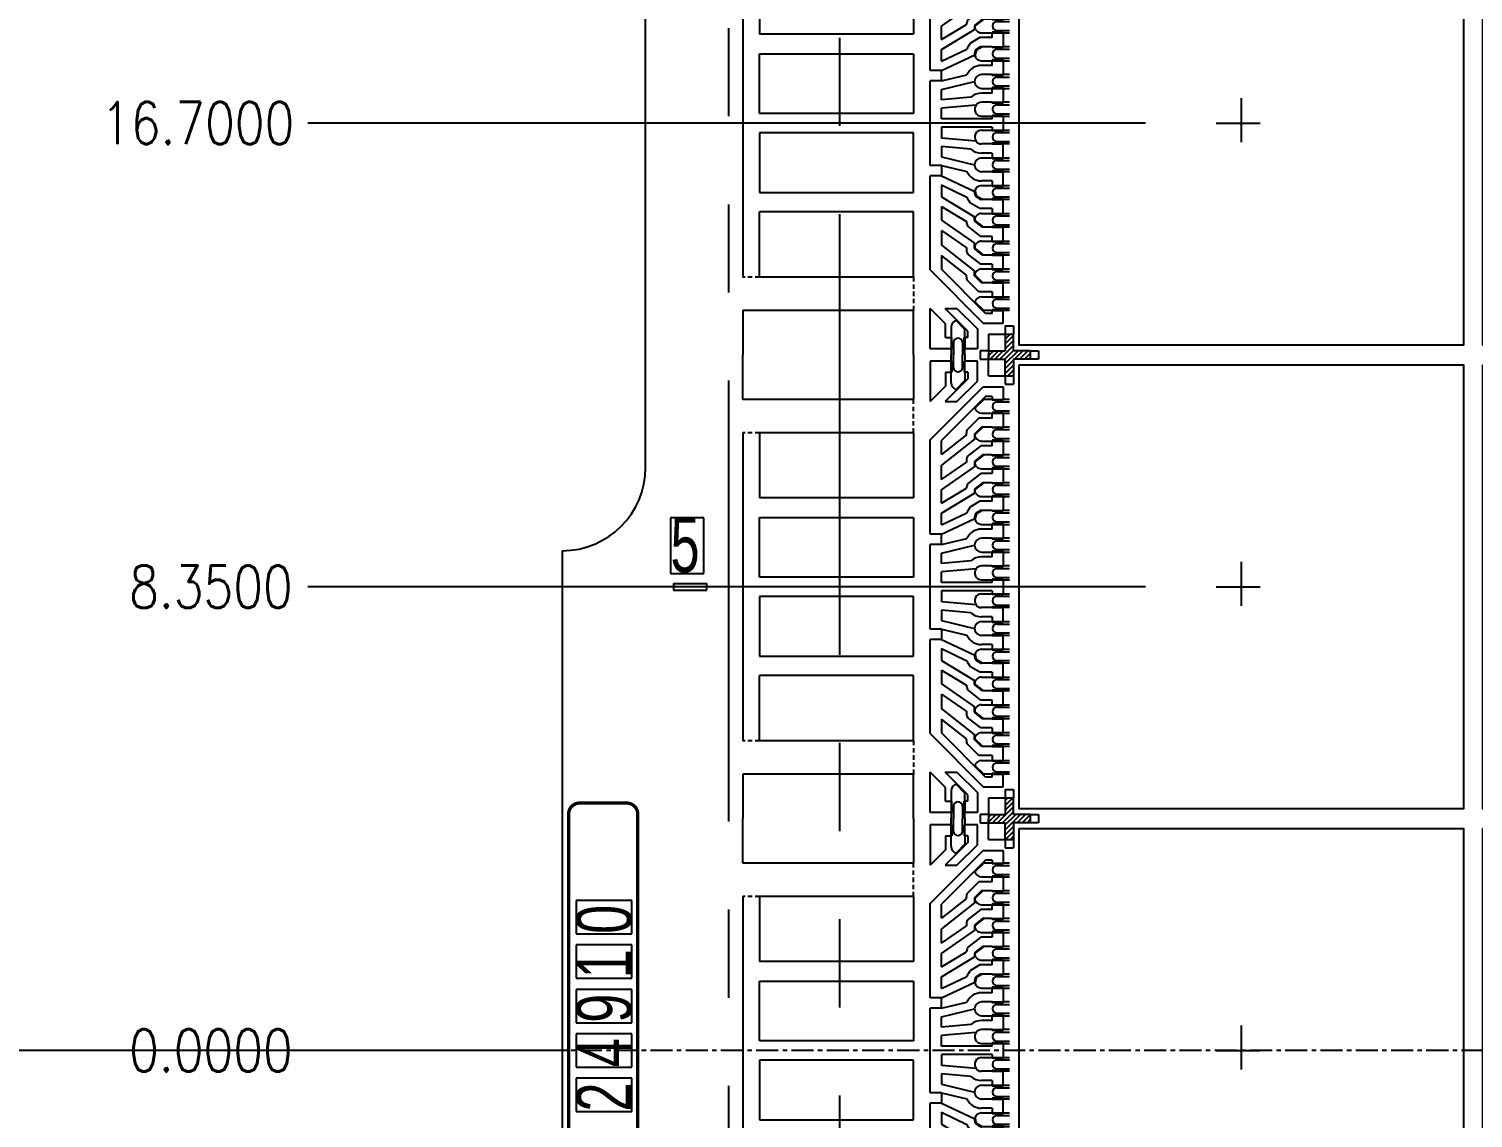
# Model space of a CAD drawing. Extents: x 98 to 785, y 88 to 514.
# Drawn here: x 125.8 to 177.8, y 344.8 to 384.1 of the extents above; entities that cross this region are included whole.
import ezdxf

# ---------------------------------------------------------------- set-up
doc = ezdxf.new("R2010")
doc.units = 0
doc.header["$LTSCALE"] = 12.7
doc.header["$MEASUREMENT"] = 0
doc.header["$PDMODE"] = 2
for name, pattern in [('CENTER', [2, 1.25, -0.25, 0.25, -0.25]), ('HIDDEN', [0.375, 0.25, -0.125]), ('PHANTOM', [2.5, 1.25, -0.25, 0.25, -0.25, 0.25, -0.25])]:
    doc.linetypes.add(name, pattern=pattern)
doc.layers.get('0').update_dxf_attribs({"linetype": 'CONTINUOUS'})
doc.layers.get('DEFPOINTS').update_dxf_attribs({"linetype": 'CONTINUOUS'})
for name, color, linetype in [('SH-01_CENTER', 2, 'CENTER'), ('SH-01_DIM', 4, 'CONTINUOUS'), ('SH-01_HATCH', 10, 'CONTINUOUS'), ('SH-01_HIDDEN', 6, 'HIDDEN'), ('SH-01_MISC', 5, 'CONTINUOUS'), ('SH-01_NOTES', 3, 'CONTINUOUS'), ('SH-01_OBJECT', 7, 'CONTINUOUS'), ('SH-01_PHANTOM', 1, 'PHANTOM')]:
    doc.layers.add(name, color=color, linetype=linetype)
doc.styles.get("Standard").update_dxf_attribs({"font": 'simplex.shx', "width": 0.82})
doc.dimstyles.get("Standard").update_dxf_attribs({"dimtxt": 0.18, "dimasz": 0.18, "dimexe": 0.18, "dimexo": 0.0625, "dimgap": 0.09, "dimtad": 0, "dimtih": 1, "dimtoh": 1, "dimdec": 4, "dimzin": 0, "dimdsep": 46, "dimtxsty": 'STANDARD', "dimcen": 0.09, "dimadec": 0, "dimazin": 0, "dimtfac": 1, "dimtdec": 4, "dimtofl": 0, "dimtmove": 0, "dimatfit": 3, "dimfxl": 1, "dimtolj": 1, "dimtzin": 0, "dimarcsym": 0})
doc.dimstyles.new('STANDARD$0', dxfattribs={"dimtxt": 0.18, "dimasz": 0.18, "dimexe": 0.18, "dimexo": 0.0625, "dimgap": 0.09, "dimtad": 0, "dimtih": 1, "dimtoh": 1, "dimdec": 4, "dimzin": 0, "dimdsep": 46, "dimtxsty": 'STANDARD', "dimcen": 0.09, "dimadec": 0, "dimazin": 0, "dimtfac": 1, "dimtdec": 4, "dimtofl": 0, "dimtmove": 0, "dimatfit": 3, "dimfxl": 1, "dimtolj": 1, "dimtzin": 0, "dimarcsym": 0})
pattern_1 = [(315, (5e-06, 16.69998), (0.08838835, 0.08838835), [])]
pattern_2 = [(135, (9.599992, -3e-06), (-0.01767767, -0.01767767), [])]

# ---------------------------------------------------------------- blocks, each defined once
blk = doc.blocks.new('_Open30')
at = {"color": 0, "lineweight": -2}
for p, q in [((-1, 0.268), (0, 0)), ((0, 0), (-1, -0.268)), ((0, 0), (-1, 0))]:
    blk.add_line(p, q, dxfattribs=at)
blk = doc.blocks.new('*D43')
at = {"layer": 'DEFPOINTS', "color": 0, "ltscale": 0.05, "transparency": 16777216}
for p in [(146.765, 442.264), (100.512, 347.264), (147.202, 347.264)]:
    blk.add_point(p, dxfattribs=at)
at = {"layer": 'SH-01_DIM', "ltscale": 0.05, "transparency": 16777216}
for p, q in [((144.225, 442.264), (97.972, 442.264)), ((100.512, 439.089), (100.512, 376.073)), ((100.512, 350.439), (100.512, 368.246)), ((144.662, 347.264), (97.972, 347.264))]:
    blk.add_line(p, q, dxfattribs=at)
at = {"layer": 'SH-01_DIM', "ltscale": 0.05, "transparency": 16777216, "xscale": 3.175000000000011, "yscale": 3.175000000000011, "zscale": 3.175000000000011}
for p, rotation in [((100.512, 442.264), 90), ((100.512, 347.264), 270)]:
    blk.add_blockref('_Open30', p, dxfattribs=dict(at, rotation=rotation))
at = {"layer": 'SH-01_DIM', "ltscale": 0.05, "transparency": 16777216, "insert": (100.512, 372.16), "char_height": 1.524, "attachment_point": 5, "rotation": 90}
blk.add_mtext('\\A1; 47.500', dxfattribs=at)
blk = doc.blocks.new('*D44')
at = {"layer": 'DEFPOINTS', "color": 0, "ltscale": 0.05, "transparency": 16777216}
for p in [(147.202, 347.264), (100.512, 252.264), (146.765, 252.264)]:
    blk.add_point(p, dxfattribs=at)
at = {"layer": 'SH-01_DIM', "ltscale": 0.05, "transparency": 16777216}
for p, q in [((144.662, 347.264), (97.972, 347.264)), ((100.512, 344.089), (100.512, 303.678)), ((100.512, 255.439), (100.512, 295.85)), ((144.225, 252.264), (97.972, 252.264))]:
    blk.add_line(p, q, dxfattribs=at)
at = {"layer": 'SH-01_DIM', "ltscale": 0.05, "transparency": 16777216, "xscale": 3.175000000000011, "yscale": 3.175000000000011, "zscale": 3.175000000000011}
for p, rotation in [((100.512, 347.264), 90), ((100.512, 252.264), 270)]:
    blk.add_blockref('_Open30', p, dxfattribs=dict(at, rotation=rotation))
at = {"layer": 'SH-01_DIM', "ltscale": 0.05, "transparency": 16777216, "insert": (100.512, 299.764), "char_height": 1.524, "attachment_point": 5, "rotation": 90}
blk.add_mtext('\\A1; 47.500', dxfattribs=at)
blk = doc.blocks.new('*D20')
at = {"layer": 'DEFPOINTS', "color": 0, "ltscale": 0.05, "transparency": 16777216}
for p in [(147.202, 347.264), (109.476, 329.264), (145.033, 329.264)]:
    blk.add_point(p, dxfattribs=at)
at = {"layer": 'SH-01_DIM', "ltscale": 0.05, "transparency": 16777216}
for p, q in [((144.662, 347.264), (106.936, 347.264)), ((109.476, 344.089), (109.476, 332.439)), ((142.493, 329.264), (106.936, 329.264)), ((109.476, 329.264), (109.476, 326.089))]:
    blk.add_line(p, q, dxfattribs=at)
at = {"layer": 'SH-01_DIM', "ltscale": 0.05, "transparency": 16777216, "xscale": 3.175000000000011, "yscale": 3.175000000000011, "zscale": 3.175000000000011}
for p, rotation in [((109.476, 347.264), 90), ((109.476, 329.264), 270)]:
    blk.add_blockref('_Open30', p, dxfattribs=dict(at, rotation=rotation))
at = {"layer": 'SH-01_DIM', "ltscale": 0.05, "transparency": 16777216, "insert": (109.476, 322.263), "char_height": 1.524, "attachment_point": 5, "rotation": 90}
blk.add_mtext('\\A1; 9.000', dxfattribs=at)
blk = doc.blocks.new('*D9')
at = {"layer": 'DEFPOINTS', "color": 0, "ltscale": 0.05, "transparency": 16777216}
for p in [(135.865, 347.264), (145.033, 347.264), (445.033, 347.264)]:
    blk.add_point(p, dxfattribs=at)
at = {"layer": 'SH-01_DIM', "ltscale": 0.05, "transparency": 16777216}
blk.add_line((142.493, 347.264), (135.865, 347.264), dxfattribs=at)
at = {"layer": 'SH-01_DIM', "ltscale": 0.05, "transparency": 16777216, "insert": (131.951, 347.264), "char_height": 1.524, "attachment_point": 5}
blk.add_mtext('\\A1; 0.0000', dxfattribs=at)
blk = doc.blocks.new('*D10')
at = {"layer": 'DEFPOINTS', "color": 0, "ltscale": 0.05, "transparency": 16777216}
for p in [(149.533, 453.199), (149.533, 440.584), (445.033, 347.264)]:
    blk.add_point(p, dxfattribs=at)
at = {"layer": 'SH-01_DIM', "ltscale": 0.05, "transparency": 16777216}
blk.add_line((149.533, 443.124), (149.533, 453.199), dxfattribs=at)
at = {"layer": 'SH-01_DIM', "ltscale": 0.05, "transparency": 16777216, "insert": (149.533, 458.184), "char_height": 1.524, "attachment_point": 5, "rotation": 90}
blk.add_mtext('\\A1; 147.7500', dxfattribs=at)
blk = doc.blocks.new('*D11')
at = {"layer": 'DEFPOINTS', "color": 0, "ltscale": 0.05, "transparency": 16777216}
for p in [(139.538, 457.57), (145.033, 441.264), (445.033, 347.264)]:
    blk.add_point(p, dxfattribs=at)
at = {"layer": 'SH-01_DIM', "ltscale": 0.05, "transparency": 16777216}
for p, q in [((139.538, 451.22), (139.538, 457.57)), ((145.033, 447.614), (139.538, 451.22)), ((145.033, 443.804), (145.033, 447.614))]:
    blk.add_line(p, q, dxfattribs=at)
at = {"layer": 'SH-01_DIM', "ltscale": 0.05, "transparency": 16777216, "insert": (139.538, 466.514), "char_height": 1.524, "attachment_point": 5, "rotation": 90}
blk.add_mtext('\\A1; 150.000±0.0762', dxfattribs=at)
blk = doc.blocks.new('A$C548803C5')
at = {"layer": 'SH-01_CENTER', "ltscale": 0.05}
for p, q in [((1, 1.451), (1, 0.549)), ((0.549, 1), (1.451, 1))]:
    blk.add_line(p, q, dxfattribs=at)
at = {"layer": 'SH-01_MISC', "ltscale": 0.05}
blk.add_lwpolyline([(-3, 5), (5, 5), (5, -3), (-3, -3)], close=True, dxfattribs=at)
blk = doc.blocks.new('A$C237C250E')
at = {"layer": 'SH-01_HATCH', "ltscale": 0.05}
h = blk.add_hatch(dxfattribs=at)
h.set_pattern_fill('ANSI31', color=10, angle=-90)
h.set_pattern_definition(pattern_1)
h.paths.add_polyline_path([(7.97, 16.475), (8, 16.475), (8, 16.075), (7.97, 16.075)])
h.paths.add_polyline_path([(7.5, 16.475), (7.53, 16.475), (7.53, 16.075), (7.5, 16.075)])
at = {"layer": 'SH-01_HATCH'}
h = blk.add_hatch(dxfattribs=at)
h.set_pattern_fill('ANSI31', color=256, scale=0.2, angle=-270)
h.paths.add_polyline_path([(7.716, 1.248, 0.035842), (7.681, 1.24), (8, 0.921), (8, 0.964)])
h.paths.add_polyline_path([(8, 15.736), (8, 15.779), (7.681, 15.46, 0.035842), (7.716, 15.452)])
h.paths.add_polyline_path([(8.429, 1.85), (8.386, 1.85), (8.636, 1.6), (8.679, 1.6)])
h.paths.add_polyline_path([(8.36, 1.919, 0.035842), (8.352, 1.884), (8.386, 1.85), (8.429, 1.85)])
h = blk.add_hatch(dxfattribs=at)
h.set_pattern_fill('ANSI31', color=256, scale=0.2, angle=-270)
h.set_pattern_definition(pattern_2)
h.paths.add_polyline_path([(8.429, 14.85), (8.386, 14.85), (8.636, 15.1), (8.679, 15.1)])
h.paths.add_polyline_path([(8.36, 14.781, -0.035842), (8.352, 14.816), (8.386, 14.85), (8.429, 14.85)])
at = {"layer": 'SH-01_HATCH', "ltscale": 0.05}
h = blk.add_hatch(dxfattribs=at)
h.set_pattern_fill('ANSI31', color=10, angle=-90)
h.set_pattern_definition([(315, (-7.09997, 16.7), (0.08838835, 0.08838835), [])])
h.paths.add_polyline_path([(9.375, 15.07), (9.375, 15.1), (8.975, 15.1), (8.975, 15.07)])
h.paths.add_polyline_path([(9.375, 14.6), (9.375, 14.63), (8.975, 14.63), (8.975, 14.6)])
h.paths.add_polyline_path([(9.375, 14.07), (9.375, 14.1), (8.975, 14.1), (8.975, 14.07)])
h.paths.add_polyline_path([(9.375, 13.6), (9.375, 13.63), (8.975, 13.63), (8.975, 13.6)])
h.paths.add_polyline_path([(9.375, 13.07), (9.375, 13.1), (8.975, 13.1), (8.975, 13.07)])
h.paths.add_polyline_path([(9.375, 12.6), (9.375, 12.63), (8.975, 12.63), (8.975, 12.6)])
h.paths.add_polyline_path([(9.375, 12.07), (9.375, 12.1), (8.975, 12.1), (8.975, 12.07)])
h.paths.add_polyline_path([(9.375, 11.6), (9.375, 11.63), (8.975, 11.63), (8.975, 11.6)])
h.paths.add_polyline_path([(9.375, 11.07), (9.375, 11.1), (8.975, 11.1), (8.975, 11.07)])
h.paths.add_polyline_path([(9.375, 10.6), (9.375, 10.63), (8.975, 10.63), (8.975, 10.6)])
h.paths.add_polyline_path([(9.375, 10.07), (9.375, 10.1), (8.975, 10.1), (8.975, 10.07)])
h.paths.add_polyline_path([(9.375, 9.6), (9.375, 9.63), (8.975, 9.63), (8.975, 9.6)])
h.paths.add_polyline_path([(9.375, 9.07), (9.375, 9.1), (8.975, 9.1), (8.975, 9.07)])
h.paths.add_polyline_path([(9.375, 8.6), (9.375, 8.63), (8.975, 8.63), (8.975, 8.6)])
at = {"layer": 'SH-01_HATCH'}
h = blk.add_hatch(dxfattribs=at)
h.set_pattern_fill('ANSI31', color=256, scale=0.2, angle=-270)
h.set_pattern_definition(pattern_2)
h.paths.add_polyline_path([(8.391, 13.85), (8.35, 13.85), (8.35, 13.85, -0.001908), (8.35, 13.852), (8.598, 14.1, -0.001945), (8.6, 14.1), (8.641, 14.1)])
h.paths.add_polyline_path([(8.353, 13.812, -0.037159), (8.35, 13.849), (8.35, 13.85), (8.391, 13.85)])
h = blk.add_hatch(dxfattribs=at)
h.set_pattern_fill('ANSI31', color=256, scale=0.2, angle=-270)
h.set_pattern_definition(pattern_2)
h.paths.add_polyline_path([(8.35, 12.839, -0.009923), (8.35, 12.849), (8.35, 12.85, -0.004533), (8.35, 12.855, -0.024064), (8.352, 12.879), (8.635, 13.1), (8.684, 13.1)])
h = blk.add_hatch(dxfattribs=at)
h.set_pattern_fill('ANSI31', color=256, scale=0.2, angle=-270)
h.set_pattern_definition(pattern_2)
h.paths.add_polyline_path([(8.35, 11.839, -0.009923), (8.35, 11.849), (8.35, 11.85, -0.004533), (8.35, 11.855, -0.024064), (8.352, 11.879), (8.635, 12.1), (8.684, 12.1)])
h = blk.add_hatch(dxfattribs=at)
h.set_pattern_fill('ANSI31', color=256, scale=0.2, angle=-270)
h.set_pattern_definition(pattern_2)
h.paths.add_polyline_path([(8.565, 11.097, -0.035366), (8.6, 11.1), (8.627, 11.1), (8.419, 10.975, 0.182331), (8.381, 10.825), (8.353, 10.811, -0.199652), (8.399, 10.998)])
h = blk.add_hatch(dxfattribs=at)
h.set_pattern_fill('ANSI31', color=256, scale=0.2, angle=-270)
h.set_pattern_definition(pattern_2)
h.paths.add_polyline_path([(8.565, 5.603, 0.035366), (8.6, 5.6), (8.627, 5.6), (8.419, 5.725, -0.182331), (8.381, 5.875), (8.353, 5.889, 0.199652), (8.399, 5.702)])
h = blk.add_hatch(dxfattribs=at)
h.set_pattern_fill('ANSI31', color=256, scale=0.2, angle=-270)
h.set_pattern_definition(pattern_2)
h.paths.add_polyline_path([(8.35, 4.861, 0.009923), (8.35, 4.851), (8.35, 4.85, 0.004533), (8.35, 4.845, 0.024064), (8.352, 4.821), (8.635, 4.6), (8.684, 4.6)])
h = blk.add_hatch(dxfattribs=at)
h.set_pattern_fill('ANSI31', color=256, scale=0.2, angle=-270)
h.set_pattern_definition(pattern_2)
h.paths.add_polyline_path([(8.35, 3.861, 0.009923), (8.35, 3.851), (8.35, 3.85, 0.004533), (8.35, 3.845, 0.024064), (8.352, 3.821), (8.635, 3.6), (8.684, 3.6)])
h = blk.add_hatch(dxfattribs=at)
h.set_pattern_fill('ANSI31', color=256, scale=0.2, angle=-270)
h.set_pattern_definition(pattern_2)
h.paths.add_polyline_path([(8.391, 2.85), (8.35, 2.85), (8.35, 2.85, 0.001908), (8.35, 2.848), (8.598, 2.6, 0.001945), (8.6, 2.6), (8.641, 2.6)])
h.paths.add_polyline_path([(8.353, 2.888, 0.037159), (8.35, 2.851), (8.35, 2.85), (8.391, 2.85)])
at = {"layer": 'SH-01_HATCH', "ltscale": 0.05}
h = blk.add_hatch(dxfattribs=at)
h.set_pattern_fill('ANSI31', color=10, angle=-90)
h.set_pattern_definition(pattern_1)
h.paths.add_polyline_path([(7.97, 0.225), (8, 0.225), (8, 0.625), (7.97, 0.625)])
h.paths.add_polyline_path([(7.5, 0.225), (7.53, 0.225), (7.53, 0.625), (7.5, 0.625)])
at = {"layer": 'SH-01_HIDDEN', "linetype": 'Continuous', "ltscale": 1.25}
for p, q in [((7.5, 16.475), (7.5, 16.7)), ((8, 16.7), (8, 16.475)), ((7.5, 15.7), (7.5, 16.075)), ((8, 16.075), (8, 15.736)), ((8.975, 15.1), (8.636, 15.1)), ((9.6, 15.1), (9.375, 15.1)), ((8.6, 14.6), (8.975, 14.6)), ((9.375, 14.6), (9.6, 14.6)), ((9.6, 14.1), (9.375, 14.1)), ((8.6, 13.6), (8.975, 13.6)), ((9.375, 13.6), (9.6, 13.6)), ((9.6, 13.1), (9.375, 13.1)), ((8.6, 12.6), (8.975, 12.6)), ((9.375, 12.6), (9.6, 12.6)), ((9.6, 12.1), (9.375, 12.1)), ((8.6, 11.6), (8.975, 11.6)), ((9.375, 11.6), (9.6, 11.6)), ((9.6, 11.1), (9.375, 11.1)), ((8.6, 10.6), (8.975, 10.6)), ((9.375, 10.6), (9.6, 10.6)), ((9.6, 10.1), (9.375, 10.1)), ((8.6, 9.6), (8.975, 9.6)), ((9.375, 9.6), (9.6, 9.6)), ((9.6, 9.1), (9.375, 9.1)), ((8.6, 8.6), (8.975, 8.6)), ((9.375, 8.6), (9.6, 8.6)), ((8.6, 8.1), (8.975, 8.1)), ((9.375, 8.1), (9.6, 8.1)), ((9.6, 7.6), (9.375, 7.6)), ((8.6, 7.1), (8.975, 7.1)), ((9.375, 7.1), (9.6, 7.1)), ((9.6, 6.6), (9.375, 6.6)), ((8.6, 6.1), (8.975, 6.1)), ((9.375, 6.1), (9.6, 6.1)), ((9.6, 5.6), (9.375, 5.6)), ((8.6, 5.1), (8.975, 5.1)), ((9.375, 5.1), (9.6, 5.1)), ((9.6, 4.6), (9.375, 4.6)), ((8.6, 4.1), (8.975, 4.1)), ((9.375, 4.1), (9.6, 4.1)), ((9.6, 3.6), (9.375, 3.6)), ((8.6, 3.1), (8.975, 3.1)), ((9.375, 3.1), (9.6, 3.1)), ((8.6, 2.1), (8.975, 2.1)), ((9.6, 2.6), (9.375, 2.6)), ((9.375, 2.1), (9.6, 2.1)), ((8.975, 1.6), (8.636, 1.6)), ((9.6, 1.6), (9.375, 1.6)), ((7.5, 1), (7.5, 0.625)), ((8, 0.625), (8, 0.964)), ((7.5, 0.225), (7.5, 0)), ((8, 0), (8, 0.225))]:
    blk.add_line(p, q, dxfattribs=at)
at = {"layer": 'SH-01_HIDDEN', "linetype": 'Continuous', "ltscale": 0.05}
for p, q in [((7.59, 16.25), (7.59, 16.7)), ((7.91, 16.25), (7.91, 16.7)), ((9.15, 15.01), (9.6, 15.01)), ((9.15, 14.69), (9.6, 14.69)), ((9.15, 14.01), (9.6, 14.01)), ((9.15, 13.69), (9.6, 13.69)), ((9.15, 13.01), (9.6, 13.01)), ((9.15, 12.69), (9.6, 12.69)), ((9.15, 12.01), (9.6, 12.01)), ((9.15, 11.69), (9.6, 11.69)), ((9.15, 11.01), (9.6, 11.01)), ((9.15, 10.69), (9.6, 10.69)), ((9.15, 10.01), (9.6, 10.01)), ((9.15, 9.69), (9.6, 9.69)), ((9.15, 9.01), (9.6, 9.01)), ((9.15, 8.69), (9.6, 8.69)), ((9.15, 8.01), (9.6, 8.01)), ((9.15, 7.69), (9.6, 7.69)), ((9.15, 7.01), (9.6, 7.01)), ((9.15, 6.69), (9.6, 6.69)), ((9.15, 6.01), (9.6, 6.01)), ((9.15, 5.69), (9.6, 5.69)), ((9.15, 5.01), (9.6, 5.01)), ((9.15, 4.69), (9.6, 4.69)), ((9.15, 4.01), (9.6, 4.01)), ((9.15, 3.69), (9.6, 3.69)), ((9.15, 3.01), (9.6, 3.01)), ((9.15, 2.69), (9.6, 2.69)), ((9.15, 2.01), (9.6, 2.01)), ((9.15, 1.69), (9.6, 1.69)), ((7.59, 0.45), (7.59, 0)), ((7.91, 0.45), (7.91, 0))]:
    blk.add_line(p, q, dxfattribs=at)
at = {"layer": 'SH-01_HIDDEN', "ltscale": 0.05}
for p, q in [((6.15, 13.9), (6.15, 15.1)), ((0.6, 13.9), (0, 13.9)), ((0.6, 2.8), (0, 2.8)), ((6.15, 2.8), (6.15, 1.6))]:
    blk.add_line(p, q, dxfattribs=at)
at = {"layer": 'SH-01_HIDDEN', "linetype": 'Continuous'}
blk.add_line((0, 13.9), (0, 2.8), dxfattribs=at)
at = {"layer": 'SH-01_HIDDEN', "linetype": 'Continuous', "ltscale": 0.05}
for centre, start, end in [((7.75, 16.25), 180, 0), ((9.15, 14.85), 90, 270), ((9.15, 13.85), 90, 270), ((9.15, 12.85), 90, 270), ((9.15, 11.85), 90, 270), ((9.15, 10.85), 90, 270), ((9.15, 9.85), 90, 270), ((9.15, 8.85), 90, 270), ((9.15, 7.85), 90, 270), ((9.15, 6.85), 90, 270), ((9.15, 5.85), 90, 270), ((9.15, 4.85), 90, 270), ((9.15, 3.85), 90, 270), ((9.15, 2.85), 90, 270), ((9.15, 1.85), 90, 270), ((7.75, 0.45), 0, 180)]:
    blk.add_arc(centre, 0.16, start, end, dxfattribs=at)
at = {"layer": 'SH-01_HIDDEN', "linetype": 'Continuous', "ltscale": 1.25}
for centre, start, end in [((7.75, 15.7), 180, 262.1683), ((8.6, 14.85), 187.8317, 270), ((8.6, 13.85), 180.147, 270), ((8.6, 12.85), 173.4266, 270), ((8.6, 11.85), 173.4266, 270), ((8.6, 10.85), 188.8656, 270), ((8.6, 9.85), 180.0131, 270), ((8.6, 8.85), 143.3261, 270), ((8.6, 7.85), 90, 216.6739), ((8.6, 6.85), 90, 179.9869), ((8.6, 5.85), 90, 171.1344), ((8.6, 4.85), 90, 186.5734), ((8.6, 3.85), 90, 186.5734), ((8.6, 2.85), 90, 179.853), ((8.6, 1.85), 90, 172.1683), ((7.75, 1), 97.8317, 180)]:
    blk.add_arc(centre, 0.25, start, end, dxfattribs=at)
at = {"layer": 'SH-01_OBJECT'}
for p, q in [((0, 15.1), (0, 16.7)), ((7.3, 16.075), (7.3, 15.574)), ((8.105, 16.075), (8.105, 15.841)), ((8.975, 15.205), (8.741, 15.205)), ((8.975, 14.43), (8.504, 14.43)), ((6.15, 13.9), (0.6, 13.9)), ((8.051, 13.821), (7.15, 13.117)), ((8.35, 13.671), (7.15, 12.733)), ((7.15, 13.117), (7.15, 13.614)), ((8.35, 13.85), (8.35, 13.671)), ((8.57, 13.43), (8.089, 13.054)), ((8.684, 13.1), (8.35, 12.839)), ((8.975, 13.43), (8.57, 13.43)), ((7.15, 12.212), (8.05, 12.833)), ((7.15, 12.212), (7.15, 12.733)), ((7.15, 11.847), (8.35, 12.675)), ((8.35, 12.85), (8.35, 12.675)), ((8.975, 12.6), (8.975, 12.43)), ((8.57, 12.43), (8.089, 12.054)), ((8.684, 12.1), (8.35, 11.839)), ((8.975, 12.43), (8.57, 12.43)), ((6.15, 11.55), (0.6, 11.55)), ((7.15, 11.358), (8.052, 11.898)), ((7.15, 11.358), (7.15, 11.847)), ((7.15, 11.008), (8.35, 11.726)), ((8.35, 11.85), (8.35, 11.726)), ((7.15, 10.577), (8.074, 11.012)), ((7.15, 10.577), (7.15, 11.008)), ((8.536, 11.43), (8.199, 11.228)), ((8.565, 11.097), (8.399, 10.998)), ((8.627, 11.1), (8.419, 10.975)), ((8.975, 11.43), (8.536, 11.43)), ((0.6, 8.7), (0.6, 10.85)), ((0.6, 10.85), (6.15, 10.85)), ((7.15, 10.246), (8.353, 10.811)), ((8.381, 10.825), (8.353, 10.811)), ((7.15, 9.876), (7.15, 10.246)), ((7.15, 9.876), (8.073, 10.093)), ((7.15, 9.567), (8.35, 9.85)), ((7.15, 9.191), (7.15, 9.567)), ((8.216, 9.284), (7.15, 9.191)), ((8.4, 8.999), (7.15, 8.89)), ((7.15, 8.5), (7.15, 8.89)), ((6.15, 8.7), (0.6, 8.7)), ((8.975, 8.5), (7.15, 8.5)), ((6.15, 8), (0.6, 8)), ((0.6, 8), (0.6, 5.85)), ((8.975, 8.2), (7.15, 8.2)), ((7.15, 8.2), (7.15, 7.81)), ((8.4, 7.701), (7.15, 7.81)), ((8.216, 7.416), (7.15, 7.509)), ((7.15, 7.509), (7.15, 7.133)), ((7.15, 7.133), (8.35, 6.85)), ((7.15, 6.824), (8.073, 6.607)), ((7.15, 6.824), (7.15, 6.454)), ((7.15, 6.454), (8.353, 5.889)), ((0.6, 5.85), (6.15, 5.85)), ((7.15, 6.123), (8.074, 5.688)), ((7.15, 6.123), (7.15, 5.692)), ((8.381, 5.875), (8.353, 5.889)), ((8.627, 5.6), (8.419, 5.725)), ((7.15, 5.692), (8.35, 4.974)), ((7.15, 5.342), (8.052, 4.802)), ((7.15, 5.342), (7.15, 4.853)), ((8.536, 5.27), (8.199, 5.472)), ((8.565, 5.603), (8.399, 5.702)), ((8.975, 5.27), (8.536, 5.27)), ((6.15, 5.15), (0.6, 5.15)), ((7.15, 4.853), (8.35, 4.025)), ((8.35, 4.85), (8.35, 4.974)), ((8.684, 4.6), (8.35, 4.861)), ((7.15, 4.488), (8.05, 3.867)), ((7.15, 4.488), (7.15, 3.967)), ((8.57, 4.27), (8.089, 4.646)), ((8.975, 4.27), (8.57, 4.27)), ((8.975, 4.1), (8.975, 4.27)), ((8.35, 3.029), (7.15, 3.967)), ((8.57, 3.27), (8.089, 3.646)), ((8.35, 3.85), (8.35, 4.025)), ((8.684, 3.6), (8.35, 3.861)), ((8.051, 2.879), (7.15, 3.583)), ((7.15, 3.583), (7.15, 3.086)), ((8.975, 3.27), (8.57, 3.27)), ((6.15, 2.8), (0.6, 2.8)), ((8.35, 2.85), (8.35, 3.029)), ((8.975, 2.27), (8.504, 2.27)), ((0, 1.6), (0, 0)), ((7.3, 0.625), (7.3, 1.126)), ((8.975, 1.495), (8.741, 1.495)), ((8.105, 0.625), (8.105, 0.859))]:
    blk.add_line(p, q, dxfattribs=at)
at = {"layer": 'SH-01_OBJECT', "ltscale": 0.05}
for p, q in [((6.15, 16.7), (6.15, 15.1)), ((7.5, 16.475), (6.75, 16.475)), ((6.75, 16.475), (6.75, 15.024)), ((6.15, 15.1), (0, 15.1)), ((7.287, 15.024), (7.712, 15.024)), ((9.375, 14.6), (9.375, 14.1)), ((0.6, 13.9), (0.6, 11.55)), ((6.15, 13.9), (6.15, 11.55)), ((9.375, 13.6), (9.375, 13.1)), ((9.375, 12.6), (9.375, 12.1)), ((9.375, 11.6), (9.375, 11.1)), ((6.15, 10.85), (6.15, 8.7)), ((9.375, 10.6), (9.375, 10.1)), ((7.15, 10.246), (6.75, 10.246)), ((7.15, 9.876), (6.75, 9.876)), ((9.375, 9.6), (9.375, 9.1)), ((9.375, 8.6), (9.375, 8.1)), ((6.15, 5.85), (6.15, 8)), ((9.375, 7.1), (9.375, 7.6)), ((7.15, 6.824), (6.75, 6.824)), ((7.15, 6.454), (6.75, 6.454)), ((9.375, 6.1), (9.375, 6.6)), ((9.375, 5.1), (9.375, 5.6)), ((0.6, 2.8), (0.6, 5.15)), ((6.15, 2.8), (6.15, 5.15)), ((9.375, 4.1), (9.375, 4.6)), ((9.375, 3.1), (9.375, 3.6)), ((9.375, 2.1), (9.375, 2.6)), ((6.15, 1.6), (0, 1.6)), ((6.15, 0), (6.15, 1.6)), ((6.75, 0.225), (6.75, 1.676)), ((7.287, 1.676), (7.712, 1.676)), ((7.5, 0.225), (6.75, 0.225))]:
    blk.add_line(p, q, dxfattribs=at)
at = {"layer": 'SH-01_OBJECT', "linetype": 'Continuous'}
for p, q in [((8.85, 15.95), (8.85, 16.7)), ((7.5, 16.075), (7.5, 16.475)), ((7.53, 16.475), (7.53, 16.075)), ((7.97, 16.475), (7.97, 16.075)), ((8, 16.075), (8, 16.475)), ((8.45, 16.475), (8, 16.475)), ((8.45, 15.762), (8.45, 16.475)), ((8.105, 15.841), (7.287, 15.024)), ((7.3, 16.075), (7.5, 16.075)), ((8, 15.779), (7.681, 15.46)), ((7.712, 15.024), (8.45, 15.762)), ((8.105, 16.075), (8, 16.075)), ((8.85, 15.95), (9.6, 15.95)), ((7.3, 15.574), (6.75, 15.024)), ((6.75, 13.638), (8.662, 15.55)), ((8.741, 15.205), (7.15, 13.614)), ((8.679, 15.1), (8.36, 14.781)), ((8.662, 15.55), (9.375, 15.55)), ((8.975, 15.205), (8.975, 15.1)), ((8.975, 15.1), (9.375, 15.1)), ((9.375, 15.55), (9.375, 15.1)), ((9.375, 15.07), (8.975, 15.07)), ((9.375, 14.63), (8.975, 14.63)), ((8.975, 14.43), (8.975, 14.6)), ((8.975, 14.6), (9.375, 14.6)), ((8.504, 14.43), (8.069, 13.996)), ((8.975, 14.1), (9.375, 14.1)), ((9.375, 14.07), (8.975, 14.07)), ((6.75, 10.246), (6.75, 13.638)), ((9.375, 13.63), (8.975, 13.63)), ((8.975, 13.43), (8.975, 13.6)), ((8.975, 13.6), (9.375, 13.6)), ((8.975, 13.1), (9.375, 13.1)), ((9.375, 13.07), (8.975, 13.07)), ((9.375, 12.63), (8.975, 12.63)), ((8.975, 12.6), (9.375, 12.6)), ((8.975, 12.1), (9.375, 12.1)), ((9.375, 12.07), (8.975, 12.07)), ((9.375, 11.63), (8.975, 11.63)), ((8.975, 11.43), (8.975, 11.6)), ((8.975, 11.6), (9.375, 11.6)), ((8.975, 11.1), (9.375, 11.1)), ((9.375, 11.07), (8.975, 11.07)), ((9.375, 10.63), (8.975, 10.63)), ((8.975, 10.43), (8.975, 10.6)), ((8.975, 10.6), (9.375, 10.6)), ((8.975, 10.1), (9.375, 10.1)), ((9.375, 10.07), (8.975, 10.07)), ((6.75, 6.824), (6.75, 9.876)), ((9.375, 9.63), (8.975, 9.63)), ((8.975, 9.43), (8.975, 9.6)), ((8.975, 9.6), (9.375, 9.6)), ((8.975, 9.1), (9.375, 9.1)), ((9.375, 9.07), (8.975, 9.07)), ((9.375, 8.63), (8.975, 8.63)), ((8.975, 8.5), (8.975, 8.6)), ((8.975, 8.6), (9.375, 8.6)), ((8.975, 8.2), (8.975, 8.1)), ((8.975, 8.1), (9.375, 8.1)), ((9.375, 8.07), (8.975, 8.07)), ((9.375, 7.63), (8.975, 7.63)), ((8.975, 7.6), (9.375, 7.6)), ((8.975, 7.27), (8.975, 7.1)), ((8.975, 7.1), (9.375, 7.1)), ((9.375, 7.07), (8.975, 7.07)), ((6.75, 3.062), (6.75, 6.454)), ((9.375, 6.63), (8.975, 6.63)), ((8.975, 6.6), (9.375, 6.6)), ((8.975, 6.27), (8.975, 6.1)), ((8.975, 6.1), (9.375, 6.1)), ((9.375, 6.07), (8.975, 6.07)), ((9.375, 5.63), (8.975, 5.63)), ((8.975, 5.6), (9.375, 5.6)), ((8.975, 5.27), (8.975, 5.1)), ((8.975, 5.1), (9.375, 5.1)), ((9.375, 5.07), (8.975, 5.07)), ((9.375, 4.63), (8.975, 4.63)), ((8.975, 4.6), (9.375, 4.6)), ((8.975, 4.1), (9.375, 4.1)), ((9.375, 4.07), (8.975, 4.07)), ((9.375, 3.63), (8.975, 3.63)), ((8.975, 3.6), (9.375, 3.6)), ((8.975, 3.27), (8.975, 3.1)), ((6.75, 3.062), (8.662, 1.15)), ((8.741, 1.495), (7.15, 3.086)), ((8.504, 2.27), (8.069, 2.704)), ((8.975, 3.1), (9.375, 3.1)), ((9.375, 3.07), (8.975, 3.07)), ((9.375, 2.63), (8.975, 2.63)), ((8.975, 2.6), (9.375, 2.6)), ((8.975, 2.27), (8.975, 2.1)), ((8.975, 2.1), (9.375, 2.1)), ((7.3, 1.126), (6.75, 1.676)), ((8.105, 0.859), (7.287, 1.676)), ((7.712, 1.676), (8.45, 0.938)), ((8.679, 1.6), (8.36, 1.919)), ((9.375, 2.07), (8.975, 2.07)), ((9.375, 1.63), (8.975, 1.63)), ((8.975, 1.495), (8.975, 1.6)), ((8.975, 1.6), (9.375, 1.6)), ((9.375, 1.15), (9.375, 1.6)), ((8, 0.921), (7.681, 1.24)), ((8.662, 1.15), (9.375, 1.15)), ((7.3, 0.625), (7.5, 0.625)), ((7.5, 0.625), (7.5, 0.225)), ((7.53, 0.225), (7.53, 0.625)), ((7.97, 0.225), (7.97, 0.625)), ((8.105, 0.625), (8, 0.625)), ((8, 0.625), (8, 0.225)), ((8.45, 0.938), (8.45, 0.225)), ((8.85, 0.75), (9.6, 0.75)), ((8.85, 0.75), (8.85, 0)), ((8.45, 0.225), (8, 0.225))]:
    blk.add_line(p, q, dxfattribs=at)
at = {"layer": 'SH-01_OBJECT', "linetype": 'Continuous', "ltscale": 0.05}
for p, q in [((7.53, 16.475), (7.5, 16.475)), ((7.97, 16.475), (8, 16.475)), ((7.53, 16.075), (7.5, 16.075)), ((7.97, 16.075), (8, 16.075)), ((8.975, 15.07), (8.975, 15.1)), ((9.375, 15.07), (9.375, 15.1)), ((8.975, 14.63), (8.975, 14.6)), ((9.375, 14.63), (9.375, 14.6)), ((8.975, 14.07), (8.975, 14.1)), ((9.375, 14.07), (9.375, 14.1)), ((8.975, 13.63), (8.975, 13.6)), ((9.375, 13.63), (9.375, 13.6)), ((8.975, 13.07), (8.975, 13.1)), ((9.375, 13.07), (9.375, 13.1)), ((8.975, 12.63), (8.975, 12.6)), ((9.375, 12.63), (9.375, 12.6)), ((8.975, 12.07), (8.975, 12.1)), ((9.375, 12.07), (9.375, 12.1)), ((8.975, 11.63), (8.975, 11.6)), ((9.375, 11.63), (9.375, 11.6)), ((8.975, 11.07), (8.975, 11.1)), ((9.375, 11.07), (9.375, 11.1)), ((8.975, 10.63), (8.975, 10.6)), ((9.375, 10.63), (9.375, 10.6)), ((8.975, 10.07), (8.975, 10.1)), ((9.375, 10.07), (9.375, 10.1)), ((8.975, 9.63), (8.975, 9.6)), ((9.375, 9.63), (9.375, 9.6)), ((8.975, 9.07), (8.975, 9.1)), ((9.375, 9.07), (9.375, 9.1)), ((8.975, 8.63), (8.975, 8.6)), ((9.375, 8.63), (9.375, 8.6)), ((8.975, 8.07), (8.975, 8.1)), ((9.375, 8.07), (9.375, 8.1)), ((8.975, 7.63), (8.975, 7.6)), ((9.375, 7.63), (9.375, 7.6)), ((8.975, 7.07), (8.975, 7.1)), ((9.375, 7.07), (9.375, 7.1)), ((8.975, 6.63), (8.975, 6.6)), ((9.375, 6.63), (9.375, 6.6)), ((8.975, 6.07), (8.975, 6.1)), ((9.375, 6.07), (9.375, 6.1)), ((8.975, 5.63), (8.975, 5.6)), ((9.375, 5.63), (9.375, 5.6)), ((8.975, 5.07), (8.975, 5.1)), ((9.375, 5.07), (9.375, 5.1)), ((8.975, 4.63), (8.975, 4.6)), ((9.375, 4.63), (9.375, 4.6)), ((8.975, 4.07), (8.975, 4.1)), ((9.375, 4.07), (9.375, 4.1)), ((8.975, 3.63), (8.975, 3.6)), ((9.375, 3.63), (9.375, 3.6)), ((8.975, 3.07), (8.975, 3.1)), ((8.975, 2.63), (8.975, 2.6)), ((9.375, 3.07), (9.375, 3.1)), ((9.375, 2.63), (9.375, 2.6)), ((8.975, 2.07), (8.975, 2.1)), ((9.375, 2.07), (9.375, 2.1)), ((8.975, 1.63), (8.975, 1.6)), ((9.375, 1.63), (9.375, 1.6)), ((7.53, 0.625), (7.5, 0.625)), ((7.97, 0.625), (8, 0.625)), ((7.53, 0.225), (7.5, 0.225)), ((7.97, 0.225), (8, 0.225))]:
    blk.add_line(p, q, dxfattribs=at)
at = {"layer": 'SH-01_OBJECT', "linetype": 'Continuous', "ltscale": 1.25}
for p, q in [((8.975, 14.1), (8.6, 14.1)), ((8.975, 13.1), (8.635, 13.1)), ((8.975, 12.1), (8.635, 12.1)), ((8.975, 11.1), (8.6, 11.1)), ((8.975, 10.43), (8.6, 10.43)), ((8.975, 10.1), (8.6, 10.1)), ((8.975, 9.43), (8.6, 9.43)), ((8.975, 9.1), (8.6, 9.1)), ((8.975, 7.6), (8.6, 7.6)), ((8.975, 7.27), (8.6, 7.27)), ((8.975, 6.6), (8.6, 6.6)), ((8.975, 6.27), (8.6, 6.27)), ((8.975, 5.6), (8.6, 5.6)), ((8.975, 4.6), (8.635, 4.6)), ((8.975, 3.6), (8.635, 3.6)), ((8.975, 2.6), (8.6, 2.6))]:
    blk.add_line(p, q, dxfattribs=at)
at = {"layer": 'SH-01_OBJECT'}
for points in [[(8.598, 14.1), (8.35, 13.852, 0.001908), (8.35, 13.85)], [(8.635, 13.1), (8.352, 12.879, 0.028099), (8.35, 12.85)], [(8.635, 12.1), (8.352, 11.879, 0.028099), (8.35, 11.85)], [(8.635, 4.6), (8.352, 4.821, -0.028099), (8.35, 4.85)], [(8.635, 3.6), (8.352, 3.821, -0.028099), (8.35, 3.85)], [(8.598, 2.6), (8.35, 2.848, -0.001908), (8.35, 2.85)]]:
    blk.add_lwpolyline(points, format="xyb", dxfattribs=at)
for points in [[(8.641, 14.1), (8.35, 13.809)], [(8.641, 2.6), (8.35, 2.89)]]:
    blk.add_lwpolyline(points, dxfattribs=at)
at = {"layer": 'SH-01_OBJECT', "linetype": 'Continuous', "ltscale": 1.25}
for centre, radius, start, end in [((8.6, 13.85), 0.25, 90, 90.4457), ((8.6, 10.85), 0.25, 143.7025, 188.8656), ((8.6, 10.85), 0.22, 145.2297, 186.5629), ((8.6, 10.85), 0.25, 90, 98.102), ((8.6, 9.85), 0.58, 90, 155.2296), ((8.6, 9.85), 0.25, 90, 180.0131), ((8.6, 8.85), 0.58, 90, 131.5024), ((8.6, 8.85), 0.25, 90, 143.3261), ((8.6, 7.85), 0.58, 228.4976, 270), ((8.6, 7.85), 0.25, 216.6739, 270), ((8.6, 6.85), 0.25, 179.9869, 270), ((8.6, 6.85), 0.58, 204.7704, 270), ((8.6, 5.85), 0.25, 171.1344, 216.2975), ((8.6, 5.85), 0.22, 173.4371, 214.7703), ((8.6, 5.85), 0.25, 261.898, 270), ((8.6, 2.85), 0.25, 269.5543, 270)]:
    blk.add_arc(centre, radius, start, end, dxfattribs=at)
at = {"layer": 'SH-01_OBJECT'}
for centre, start, end in [((8.605, 13.85), 164.7848, 182.9974), ((8.605, 12.85), 158.4326, 181.7475), ((8.605, 11.85), 158.4326, 175.0592), ((8.605, 10.85), 137.0758, 163.0475), ((8.605, 5.85), 196.9525, 222.9242), ((8.605, 4.85), 184.9408, 201.5674), ((8.605, 3.85), 178.2525, 201.5674), ((8.605, 2.85), 177.0026, 195.2152)]:
    blk.add_arc(centre, 0.555, start, end, dxfattribs=at)
blk = doc.blocks.new('A$C1BE279AF')
at = {"layer": 'SH-01_HATCH', "ltscale": 0.05}
h = blk.add_hatch(dxfattribs=at)
h.set_pattern_fill('ANSI31', color=10)
h.set_pattern_definition([(45, (2.30032, -1.11), (-0.0883883, 0.0883883), [])])
h.paths.add_polyline_path([(1.79, 1.19), (1.19, 1.19), (1.19, 1.79), (0.89, 1.79), (0.89, 1.19), (0.29, 1.19), (0.29, 0.89), (0.89, 0.89), (0.89, 0.29), (1.19, 0.29), (1.19, 0.89), (1.79, 0.89)])
at = {"layer": 'SH-01_HIDDEN'}
for p, q in [((0.89, 2.09), (1.19, 2.09)), ((0.89, 2.09), (0.89, 1.79)), ((1.19, 2.09), (1.19, 1.79)), ((-0.01, 1.19), (-0.01, 0.89)), ((0.29, 1.19), (-0.01, 1.19)), ((1.79, 1.19), (2.09, 1.19)), ((2.09, 1.19), (2.09, 0.89)), ((-0.01, 0.89), (0.29, 0.89)), ((2.09, 0.89), (1.79, 0.89)), ((0.89, 0.29), (0.89, -0.01)), ((1.19, 0.29), (1.19, -0.01)), ((0.89, -0.01), (1.19, -0.01))]:
    blk.add_line(p, q, dxfattribs=at)
at = {"layer": 'SH-01_OBJECT'}
for p, q in [((0.89, 1.79), (1.19, 1.79)), ((0.89, 1.79), (0.89, 1.19)), ((1.19, 1.19), (1.19, 1.79)), ((0.29, 1.19), (0.29, 0.89)), ((0.29, 1.19), (0.89, 1.19)), ((1.79, 1.19), (1.19, 1.19)), ((1.79, 1.19), (1.79, 0.89)), ((0.29, 0.89), (0.89, 0.89)), ((0.89, 0.29), (0.89, 0.89)), ((0.89, 0.89), (0.89, 0.89)), ((1.79, 0.89), (1.19, 0.89)), ((1.19, 0.89), (1.19, 0.89)), ((1.19, 0.89), (1.19, 0.29)), ((0.89, 0.29), (1.19, 0.29))]:
    blk.add_line(p, q, dxfattribs=at)
blk = doc.blocks.new('*D53')
at = {"layer": 'DEFPOINTS', "color": 0, "ltscale": 0.05, "transparency": 16777216}
for p in [(135.865, 363.964), (168.58, 363.964), (445.033, 347.264)]:
    blk.add_point(p, dxfattribs=at)
at = {"layer": 'SH-01_DIM', "ltscale": 0.05, "transparency": 16777216}
blk.add_line((166.04, 363.964), (135.865, 363.964), dxfattribs=at)
at = {"layer": 'SH-01_DIM', "ltscale": 0.05, "transparency": 16777216, "insert": (131.951, 363.964), "char_height": 1.524, "attachment_point": 5}
blk.add_mtext('\\A1; 8.3500', dxfattribs=at)
blk = doc.blocks.new('*D54')
at = {"layer": 'DEFPOINTS', "color": 0, "ltscale": 0.05, "transparency": 16777216}
for p in [(135.865, 380.664), (168.58, 380.664), (445.033, 347.264)]:
    blk.add_point(p, dxfattribs=at)
at = {"layer": 'SH-01_DIM', "ltscale": 0.05, "transparency": 16777216}
blk.add_line((166.04, 380.664), (135.865, 380.664), dxfattribs=at)
at = {"layer": 'SH-01_DIM', "ltscale": 0.05, "transparency": 16777216, "insert": (131.475, 380.664), "char_height": 1.524, "attachment_point": 5}
blk.add_mtext('\\A1; 16.7000', dxfattribs=at)
blk = doc.blocks.new('*D55')
at = {"layer": 'DEFPOINTS', "color": 0, "ltscale": 0.05, "transparency": 16777216}
for p in [(135.865, 397.364), (168.58, 397.364), (445.033, 347.264)]:
    blk.add_point(p, dxfattribs=at)
at = {"layer": 'SH-01_DIM', "ltscale": 0.05, "transparency": 16777216}
blk.add_line((166.04, 397.364), (135.865, 397.364), dxfattribs=at)
at = {"layer": 'SH-01_DIM', "ltscale": 0.05, "transparency": 16777216, "insert": (131.356, 397.364), "char_height": 1.524, "attachment_point": 5}
blk.add_mtext('\\A1; 25.0500', dxfattribs=at)
blk = doc.blocks.new('*D56')
at = {"layer": 'DEFPOINTS', "color": 0, "ltscale": 0.05, "transparency": 16777216}
for p in [(135.865, 414.064), (168.58, 414.064), (445.033, 347.264)]:
    blk.add_point(p, dxfattribs=at)
at = {"layer": 'SH-01_DIM', "ltscale": 0.05, "transparency": 16777216}
blk.add_line((166.04, 414.064), (135.865, 414.064), dxfattribs=at)
at = {"layer": 'SH-01_DIM', "ltscale": 0.05, "transparency": 16777216, "insert": (131.356, 414.064), "char_height": 1.524, "attachment_point": 5}
blk.add_mtext('\\A1; 33.4000', dxfattribs=at)
blk = doc.blocks.new('*D57')
at = {"layer": 'DEFPOINTS', "color": 0, "ltscale": 0.05, "transparency": 16777216}
for p in [(169.483, 453.199), (169.483, 414.967), (445.033, 347.264)]:
    blk.add_point(p, dxfattribs=at)
at = {"layer": 'SH-01_DIM', "ltscale": 0.05, "transparency": 16777216}
blk.add_line((169.483, 417.507), (169.483, 453.199), dxfattribs=at)
at = {"layer": 'SH-01_DIM', "ltscale": 0.05, "transparency": 16777216, "insert": (169.483, 458.184), "char_height": 1.524, "attachment_point": 5, "rotation": 90}
blk.add_mtext('\\A1; 137.7750', dxfattribs=at)

msp = doc.modelspace()

# ---------------------------------------------------------------- linework, layer by layer
at = {"layer": 'SH-01_CENTER', "ltscale": 0.05}
msp.add_line((748.44197, 347.26424), (142.56674, 347.26424), dxfattribs=at)
at = {"layer": 'SH-01_NOTES', "linetype": 'PHANTOM', "ltscale": 0.2, "const_width": 0.12}
msp.add_lwpolyline([(145.66048, 356.1763), (147.35077, 356.1763, -0.41421356), (147.75077, 355.7763), (147.75077, 338.40056, -0.41421356), (147.35077, 338.00056), (145.66048, 338.00056, -0.41421356), (145.26048, 338.40056), (145.26048, 355.7763, -0.41421356)], format="xyb", close=True, dxfattribs=at)
at = {"layer": 'SH-01_OBJECT'}
for p, q in [((148.03313, 368.26424), (148.03313, 396.26424)), ((145.03313, 365.26424), (145.03313, 329.26424))]:
    msp.add_line(p, q, dxfattribs=at)
at = {"layer": 'SH-01_OBJECT', "ltscale": 0.05}
for p, q in [((149.03313, 364.08924), (150.23313, 364.08924)), ((149.03313, 364.08924), (149.03313, 363.83924)), ((150.23313, 363.83924), (150.23313, 364.08924)), ((149.03313, 363.83924), (150.23313, 363.83924))]:
    msp.add_line(p, q, dxfattribs=at)
at = {"layer": 'SH-01_OBJECT'}
msp.add_arc((145.03313, 368.26424), 3, 270, 0, dxfattribs=at)
at = {"layer": 'SH-01_PHANTOM'}
for p, q in [((151.03313, 260.26424), (151.03313, 434.26424)), ((155.03313, 266.26424), (155.03313, 428.26424))]:
    msp.add_line(p, q, dxfattribs=at)
for points in [[(148.93313, 364.44898), (150.13313, 364.44898), (150.13313, 366.44898), (148.93313, 366.44898)], [(147.53313, 351.46424), (147.53313, 352.66424), (145.53313, 352.66424), (145.53313, 351.46424)], [(147.53313, 349.86424), (147.53313, 351.06424), (145.53313, 351.06424), (145.53313, 349.86424)], [(147.53313, 348.26424), (147.53313, 349.46424), (145.53313, 349.46424), (145.53313, 348.26424)], [(147.53313, 346.66424), (147.53313, 347.86424), (145.53313, 347.86424), (145.53313, 346.66424)], [(147.53313, 345.06424), (147.53313, 346.26424), (145.53313, 346.26424), (145.53313, 345.06424)]]:
    msp.add_lwpolyline(points, close=True, dxfattribs=at)

# ---------------------------------------------------------------- block references
at = {"layer": 'SH-01_HATCH', "ltscale": 0.05, "row_count": 9, "column_count": 1, "row_spacing": 16.70000000000004, "column_spacing": 0}
msp.add_blockref('A$C237C250E', (151.53311, 272.11423), dxfattribs=at)
at = {"layer": 'SH-01_MISC', "ltscale": 0.05, "xscale": 2, "yscale": 2, "zscale": 2, "row_count": 9, "column_count": 34, "row_spacing": 16.7, "column_spacing": 16.7}
msp.add_blockref('A$C548803C5', (167.48313, 278.46424), dxfattribs=at)
at = {"layer": 'SH-01_OBJECT', "ltscale": 0.05, "row_count": 8, "column_count": 1, "row_spacing": 16.70000000000004, "column_spacing": 0}
msp.add_blockref('A$C1BE279AF', (160.09313, 287.77424), dxfattribs=at)

# ---------------------------------------------------------------- texts
at = {"layer": 'SH-01_OBJECT', "insert": (148.93313, 366.48924), "char_height": 2, "width": 1.2, "attachment_point": 1}
msp.add_mtext('{\\fSwis721 BdCnOul BT|b0|i0|c0|p82;5}', dxfattribs=at)
at = {"layer": 'SH-01_OBJECT', "char_height": 2.0000001, "width": 1.2000001, "attachment_point": 1, "rotation": 90}
for s, insert in [('{\\fSwis721 BdCnOul BT|b0|i0|c0|p82;0}', (145.53313, 351.46424)), ('{\\fSwis721 BdCnOul BT|b0|i0|c0|p82;1}', (145.53313, 349.86424)), ('{\\fSwis721 BdCnOul BT|b0|i0|c0|p82;9}', (145.53313, 348.26424)), ('{\\fSwis721 BdCnOul BT|b0|i0|c0|p82;4}', (145.53313, 346.66424)), ('{\\fSwis721 BdCnOul BT|b0|i0|c0|p82;2}', (145.53313, 345.06424))]:
    msp.add_mtext(s, dxfattribs=dict(at, insert=insert))

# ---------------------------------------------------------------- dimensions: what is measured, and where the dimension line sits
at = {"layer": 'SH-01_DIM', "ltscale": 0.05}
for feature_location, offset, dtype, origin, override, picture, middle in [((145.03313, 441.26424), (-5.49521, 16.30548), 1, (445.03313, 347.26424), {"dimscale": 25.4, "dimtxt": 0.06, "dimasz": 0.125, "dimexe": 0.1, "dimexo": 0.1, "dimgap": 0.03, "dimtih": 0, "dimtoh": 0, "dimdec": 3, "dimlfac": 0.5, "dimzin": 1, "dimpost": ' <>\\X', "dimblk": 'Open30', "dimcen": -0.09, "dimclrd": 256, "dimclre": 256, "dimclrt": 256, "dimazin": 1, "dimtol": 1, "dimtp": 0.0762, "dimtm": 0.0762, "dimtofl": 1, "dimldrblk": 'Open30', "dimlwd": -1, "dimlwe": -1}, '*D11', (139.53792, 466.51414)), ((149.53313, 440.58424), (0, 12.61468), 1, (445.03313, 347.26424), {"dimscale": 25.4, "dimtxt": 0.06, "dimasz": 0.125, "dimexe": 0.1, "dimexo": 0.1, "dimgap": 0.01, "dimtih": 0, "dimtoh": 0, "dimlfac": 0.5, "dimzin": 1, "dimpost": ' <>\\X', "dimblk": 'Open30', "dimcen": -0.09, "dimclrd": 256, "dimclre": 256, "dimclrt": 256, "dimazin": 1, "dimtp": 0.03, "dimtm": 0.03, "dimtofl": 1, "dimldrblk": 'Open30', "dimlwd": -1, "dimlwe": -1}, '*D10', (149.53313, 458.18385)), ((169.48313, 414.96699), (0, 38.23192), 1, (445.03313, 347.26424), {"dimscale": 25.4, "dimtxt": 0.06, "dimasz": 0.125, "dimexe": 0.1, "dimexo": 0.1, "dimgap": 0.01, "dimtih": 0, "dimtoh": 0, "dimlfac": 0.5, "dimzin": 1, "dimpost": ' <>\\X', "dimblk": 'Open30', "dimcen": -0.09, "dimclrd": 256, "dimclre": 256, "dimclrt": 256, "dimazin": 1, "dimtp": 0.03, "dimtm": 0.03, "dimtofl": 1, "dimldrblk": 'Open30', "dimlwd": -1, "dimlwe": -1}, '*D57', (169.48313, 458.18385)), ((168.58037, 414.06424), (-32.71569, 0), 0, (445.03313, 347.26424), {"dimscale": 25.4, "dimtxt": 0.06, "dimasz": 0.125, "dimexe": 0.1, "dimexo": 0.1, "dimgap": 0.01, "dimtih": 0, "dimtoh": 0, "dimlfac": 0.5, "dimzin": 1, "dimpost": ' <>\\X', "dimblk": 'Open30', "dimcen": -0.09, "dimclrd": 256, "dimclre": 256, "dimclrt": 256, "dimazin": 1, "dimtp": 0.03, "dimtm": 0.03, "dimtofl": 1, "dimldrblk": 'Open30', "dimlwd": -1, "dimlwe": -1}, '*D56', (131.35582, 414.06424)), ((168.58037, 397.36424), (-32.71569, 0), 0, (445.03313, 347.26424), {"dimscale": 25.4, "dimtxt": 0.06, "dimasz": 0.125, "dimexe": 0.1, "dimexo": 0.1, "dimgap": 0.01, "dimtih": 0, "dimtoh": 0, "dimlfac": 0.5, "dimzin": 1, "dimpost": ' <>\\X', "dimblk": 'Open30', "dimcen": -0.09, "dimclrd": 256, "dimclre": 256, "dimclrt": 256, "dimazin": 1, "dimtp": 0.03, "dimtm": 0.03, "dimtofl": 1, "dimldrblk": 'Open30', "dimlwd": -1, "dimlwe": -1}, '*D55', (131.35582, 397.36424)), ((168.58037, 380.66424), (-32.71569, 0), 0, (445.03313, 347.26424), {"dimscale": 25.4, "dimtxt": 0.06, "dimasz": 0.125, "dimexe": 0.1, "dimexo": 0.1, "dimgap": 0.01, "dimtih": 0, "dimtoh": 0, "dimlfac": 0.5, "dimzin": 1, "dimpost": ' <>\\X', "dimblk": 'Open30', "dimcen": -0.09, "dimclrd": 256, "dimclre": 256, "dimclrt": 256, "dimazin": 1, "dimtp": 0.03, "dimtm": 0.03, "dimtofl": 1, "dimldrblk": 'Open30', "dimlwd": -1, "dimlwe": -1}, '*D54', (131.47484, 380.66424)), ((168.58037, 363.96424), (-32.71569, 0), 0, (445.03313, 347.26424), {"dimscale": 25.4, "dimtxt": 0.06, "dimasz": 0.125, "dimexe": 0.1, "dimexo": 0.1, "dimgap": 0.01, "dimtih": 0, "dimtoh": 0, "dimlfac": 0.5, "dimzin": 1, "dimpost": ' <>\\X', "dimblk": 'Open30', "dimcen": -0.09, "dimclrd": 256, "dimclre": 256, "dimclrt": 256, "dimazin": 1, "dimtp": 0.03, "dimtm": 0.03, "dimtofl": 1, "dimldrblk": 'Open30', "dimlwd": -1, "dimlwe": -1}, '*D53', (131.95091, 363.96424)), ((145.0331279319, 347.2642396376), (-9.1684402588, 0), 0, (445.0331279319, 347.2642396376), {"dimscale": 25.4, "dimtxt": 0.06, "dimasz": 0.125, "dimexe": 0.1, "dimexo": 0.1, "dimgap": 0.01, "dimtih": 0, "dimtoh": 0, "dimlfac": 0.5, "dimzin": 1, "dimpost": ' <>\\X', "dimblk": 'Open30', "dimcen": -0.09, "dimclrd": 256, "dimclre": 256, "dimclrt": 256, "dimazin": 1, "dimtp": 0.03, "dimtm": 0.03, "dimtofl": 1, "dimldrblk": 'Open30', "dimlwd": -1, "dimlwe": -1}, '*D9', (131.9509105303, 347.2642396376))]:
    dim = msp.add_ordinate_dim(feature_location=feature_location, offset=offset, dtype=dtype, origin=origin, dimstyle='STANDARD', override=override, dxfattribs=at)
    dim.commit()
    dim.dimension.update_dxf_attribs({"geometry": picture, "text_midpoint": middle})
for base, p1, p2, dimstyle, override, picture, middle in [((100.51238, 347.26424), (146.76518, 442.26424), (147.20186, 347.26424), 'STANDARD$0', {"dimscale": 25.4, "dimtxt": 0.06, "dimasz": 0.125, "dimexe": 0.1, "dimexo": 0.1, "dimgap": 0.01, "dimtih": 0, "dimtoh": 0, "dimdec": 3, "dimlfac": 0.5, "dimzin": 1, "dimpost": ' <>\\X', "dimblk": 'Open30', "dimcen": -0.09, "dimclrd": 256, "dimclre": 256, "dimclrt": 256, "dimazin": 1, "dimtp": 0.03, "dimtm": 0.03, "dimtofl": 1, "dimldrblk": 'Open30', "dimlwd": -1, "dimlwe": -1}, '*D43', (100.51238, 372.15953)), ((109.47559, 329.26424), (147.20186, 347.26424), (145.03313, 329.26424), 'STANDARD', {"dimscale": 25.4, "dimtxt": 0.06, "dimasz": 0.125, "dimexe": 0.1, "dimexo": 0.1, "dimgap": 0.03, "dimtih": 0, "dimtoh": 0, "dimdec": 3, "dimlfac": 0.5, "dimzin": 1, "dimpost": ' <>\\X', "dimblk": 'Open30', "dimcen": -0.09, "dimclrd": 256, "dimclre": 256, "dimclrt": 256, "dimazin": 1, "dimtp": 0.03, "dimtm": 0.03, "dimtofl": 1, "dimldrblk": 'Open30', "dimlwd": -1, "dimlwe": -1}, '*D20', (109.47559, 322.26255))]:
    dim = msp.add_linear_dim(base=base, p1=p1, p2=p2, angle=90, dimstyle=dimstyle, override=override, dxfattribs=at)
    dim.commit()
    dim.dimension.update_dxf_attribs({"geometry": picture, "text_midpoint": middle, "dimtype": 128})
dim = msp.add_linear_dim(base=(100.51238, 252.26424), p1=(147.20186, 347.26424), p2=(146.76518, 252.26424), angle=90, dimstyle='STANDARD$0', override={"dimscale": 25.4, "dimtxt": 0.06, "dimasz": 0.125, "dimexe": 0.1, "dimexo": 0.1, "dimgap": 0.01, "dimtih": 0, "dimtoh": 0, "dimdec": 3, "dimlfac": 0.5, "dimzin": 1, "dimpost": ' <>\\X', "dimblk": 'Open30', "dimcen": -0.09, "dimclrd": 256, "dimclre": 256, "dimclrt": 256, "dimazin": 1, "dimtp": 0.03, "dimtm": 0.03, "dimtofl": 1, "dimldrblk": 'Open30', "dimlwd": -1, "dimlwe": -1}, dxfattribs=at)
dim.commit()
dim.dimension.update_dxf_attribs({"geometry": '*D44', "text_midpoint": (100.51238, 299.76424)})

doc.saveas('drawing.dxf')
